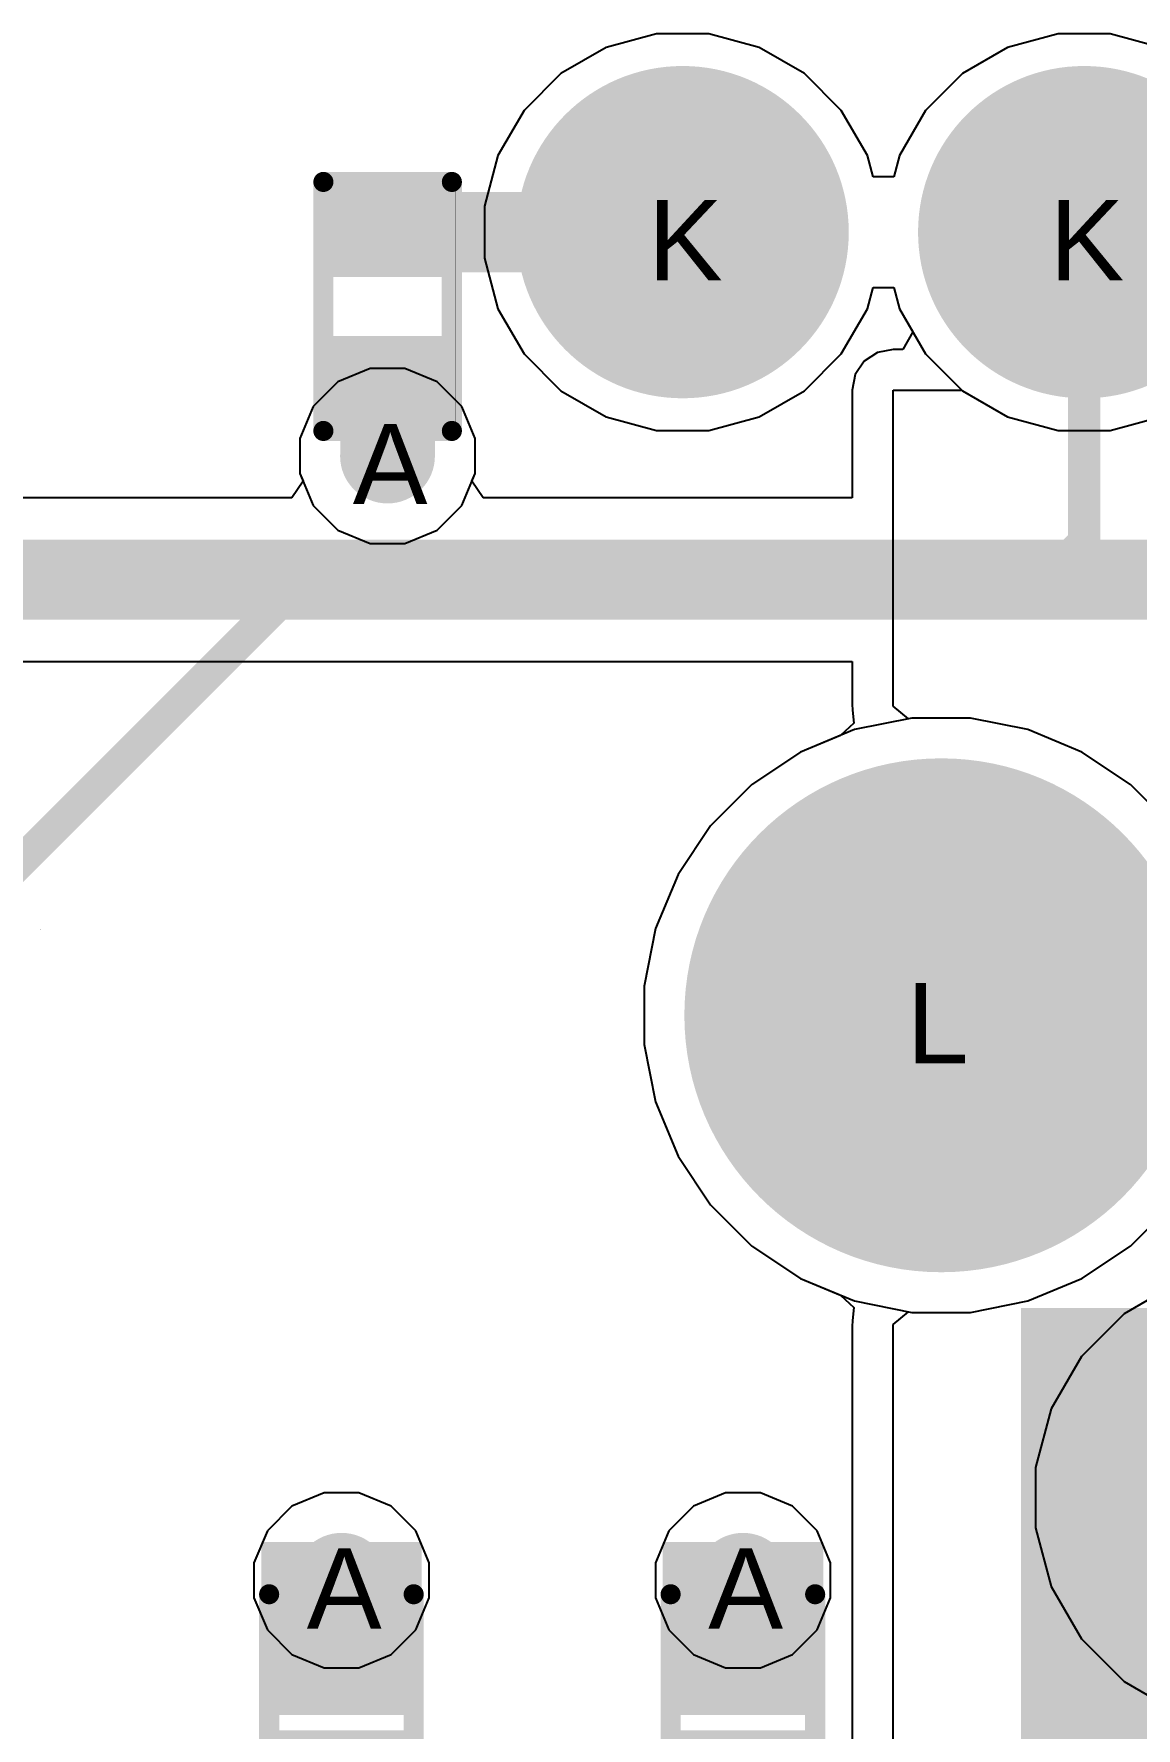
# Model space of a CAD drawing. Header units: inches. Extents: x 0 to 208, y 0 to 213.
# Drawn here: x 4.395 to 4.6695, y 3.788 to 4.2099 of the extents above; entities that cross this region are included whole.
import ezdxf

# ---------------------------------------------------------------- set-up
doc = ezdxf.new("R2010")
doc.units = ezdxf.units.IN
doc.header["$MEASUREMENT"] = 0
for name, color, linetype in [('Bottom Layer', 5, 'Continuous'), ('Bottom Overlay', 54, 'Continuous'), ('Bottom Paste', 16, 'Continuous'), ('Bottom Solder', 6, 'Continuous'), ('Drill Drawing', 1, 'Continuous'), ('L2_GND1', 16, 'Continuous'), ('L3_SIG1', 76, 'Continuous'), ('L4_PWR', 90, 'Continuous'), ('L5_GND2', 156, 'Continuous'), ('L6_SIG2', 130, 'Continuous'), ('L7_GND3', 216, 'Continuous'), ('Mechanical 15', 56, 'Continuous'), ('Multi-Layer', 9, 'Continuous'), ('Pad Holes', 156, 'Continuous'), ('Top Layer', 1, 'Continuous'), ('Top Solder', 216, 'Continuous'), ('Via Holes', 16, 'Continuous')]:
    doc.layers.add(name, color=color, linetype=linetype)
doc.styles.add('Arial', font='', dxfattribs={"height": 0.2})
doc.styles.get('Arial').set_extended_font_data('Arial')

# ---------------------------------------------------------------- blocks, each defined once
blk = doc.blocks.new('R___0402_B_118')
at = {"layer": 'Bottom Layer'}
for points in [[(-0.0095, 0.0125), (-0.0095, -0.0125), (-0.0275, -0.0125), (-0.0275, 0.0125)], [(0.0275, 0.0125), (0.0275, -0.0125), (0.0095, -0.0125), (0.0095, 0.0125)]]:
    blk.add_hatch(color=5, dxfattribs=at).paths.add_polyline_path(points)
at = {"layer": 'Bottom Paste'}
for points in [[(-0.0095, 0.0125), (-0.0095, -0.0125), (-0.0275, -0.0125), (-0.0275, 0.0125)], [(0.0275, 0.0125), (0.0275, -0.0125), (0.0095, -0.0125), (0.0095, 0.0125)]]:
    blk.add_hatch(color=16, dxfattribs=at).paths.add_polyline_path(points)
at = {"layer": 'Bottom Solder'}
for points in [[(-0.00733, 0.01467), (-0.00733, -0.01467), (-0.02966, -0.01467), (-0.02966, 0.01467)], [(0.02967, 0.01467), (0.02967, -0.01467), (0.00734, -0.01467), (0.00734, 0.01467)]]:
    blk.add_hatch(color=6, dxfattribs=at).paths.add_polyline_path(points)
at = {"layer": 'Bottom Overlay'}
for points in [[(-0.031, -0.016, 0.005, 0.005, 0), (-0.031, 0.016, 0.005, 0.005, 0)], [(0.031, 0.016, 0.005, 0.005, 0), (-0.031, 0.016, 0.005, 0.005, 0)], [(0.032, 0.017, 0.000127, 0.000127, 0), (-0.032, 0.017, 0.000127, 0.000127, 0)], [(0.031, -0.016, 0.005, 0.005, 0), (0.031, 0.016, 0.005, 0.005, 0)], [(0.031, -0.016, 0.005, 0.005, 0), (-0.031, -0.016, 0.005, 0.005, 0)]]:
    blk.add_lwpolyline(points, format="xyseb", dxfattribs=at)
for points in [[(-0.03225, 0.016, 0.0025, 0.0025, 1), (-0.02975, 0.016, 0.0025, 0.0025, 1)], [(-0.03225, 0.016, 0.0025, 0.0025, 1), (-0.02975, 0.016, 0.0025, 0.0025, 1)], [(-0.03203, 0.017, 0.0000635, 0.0000635, 1), (-0.03197, 0.017, 0.0000635, 0.0000635, 1)], [(0.02975, 0.016, 0.0025, 0.0025, 1), (0.03225, 0.016, 0.0025, 0.0025, 1)], [(0.02975, 0.016, 0.0025, 0.0025, 1), (0.03225, 0.016, 0.0025, 0.0025, 1)], [(0.03197, 0.017, 0.0000635, 0.0000635, 1), (0.03203, 0.017, 0.0000635, 0.0000635, 1)], [(-0.03225, -0.016, 0.0025, 0.0025, 1), (-0.02975, -0.016, 0.0025, 0.0025, 1)], [(-0.03225, -0.016, 0.0025, 0.0025, 1), (-0.02975, -0.016, 0.0025, 0.0025, 1)], [(0.02975, -0.016, 0.0025, 0.0025, 1), (0.03225, -0.016, 0.0025, 0.0025, 1)], [(0.02975, -0.016, 0.0025, 0.0025, 1), (0.03225, -0.016, 0.0025, 0.0025, 1)]]:
    blk.add_lwpolyline(points, format="xyseb", close=True, dxfattribs=at)
blk = doc.blocks.new('HR911130C_518')
at = {"layer": 'Bottom Layer'}
h = blk.add_hatch(color=5, dxfattribs=at)
edge = h.paths.add_edge_path()
edge.add_arc((0.16, 0.27262), 0.03937, 0, 360)
h = blk.add_hatch(color=5, dxfattribs=at)
edge = h.paths.add_edge_path()
edge.add_arc((0.26, 0.27262), 0.03937, 0, 360)
h = blk.add_hatch(color=5, dxfattribs=at)
edge = h.paths.add_edge_path()
edge.add_arc((0.30512, -0.04248), 0.04724, 0, 360)
at = {"layer": 'Bottom Solder'}
h = blk.add_hatch(color=6, dxfattribs=at)
edge = h.paths.add_edge_path()
edge.add_arc((0.16, 0.27262), 0.04137, 0, 360)
h = blk.add_hatch(color=6, dxfattribs=at)
edge = h.paths.add_edge_path()
edge.add_arc((0.26, 0.27262), 0.04137, 0, 360)
h = blk.add_hatch(color=6, dxfattribs=at)
edge = h.paths.add_edge_path()
edge.add_arc((0.2244, 0.07762), 0.004, 0, 360)
h = blk.add_hatch(color=6, dxfattribs=at)
edge = h.paths.add_edge_path()
edge.add_arc((0.30512, -0.04248), 0.04924, 0, 360)
at = {"layer": 'L2_GND1'}
h = blk.add_hatch(color=16, dxfattribs=at)
edge = h.paths.add_edge_path()
edge.add_arc((0.16, 0.27262), 0.03937, 0, 360)
h = blk.add_hatch(color=16, dxfattribs=at)
edge = h.paths.add_edge_path()
edge.add_arc((0.26, 0.27262), 0.03937, 0, 360)
h = blk.add_hatch(color=16, dxfattribs=at)
edge = h.paths.add_edge_path()
edge.add_arc((0.30512, -0.04248), 0.04724, 0, 360)
at = {"layer": 'L3_SIG1'}
h = blk.add_hatch(color=76, dxfattribs=at)
edge = h.paths.add_edge_path()
edge.add_arc((0.16, 0.27262), 0.03937, 0, 360)
h = blk.add_hatch(color=76, dxfattribs=at)
edge = h.paths.add_edge_path()
edge.add_arc((0.26, 0.27262), 0.03937, 0, 360)
h = blk.add_hatch(color=76, dxfattribs=at)
edge = h.paths.add_edge_path()
edge.add_arc((0.30512, -0.04248), 0.04724, 0, 360)
at = {"layer": 'L4_PWR'}
h = blk.add_hatch(color=90, dxfattribs=at)
edge = h.paths.add_edge_path()
edge.add_arc((0.16, 0.27262), 0.03937, 0, 360)
h = blk.add_hatch(color=90, dxfattribs=at)
edge = h.paths.add_edge_path()
edge.add_arc((0.26, 0.27262), 0.03937, 0, 360)
h = blk.add_hatch(color=90, dxfattribs=at)
edge = h.paths.add_edge_path()
edge.add_arc((0.30512, -0.04248), 0.04724, 0, 360)
at = {"layer": 'L5_GND2'}
h = blk.add_hatch(color=156, dxfattribs=at)
edge = h.paths.add_edge_path()
edge.add_arc((0.16, 0.27262), 0.03937, 0, 360)
h = blk.add_hatch(color=156, dxfattribs=at)
edge = h.paths.add_edge_path()
edge.add_arc((0.26, 0.27262), 0.03937, 0, 360)
h = blk.add_hatch(color=156, dxfattribs=at)
edge = h.paths.add_edge_path()
edge.add_arc((0.30512, -0.04248), 0.04724, 0, 360)
at = {"layer": 'L6_SIG2'}
h = blk.add_hatch(color=130, dxfattribs=at)
edge = h.paths.add_edge_path()
edge.add_arc((0.16, 0.27262), 0.03937, 0, 360)
h = blk.add_hatch(color=130, dxfattribs=at)
edge = h.paths.add_edge_path()
edge.add_arc((0.26, 0.27262), 0.03937, 0, 360)
h = blk.add_hatch(color=130, dxfattribs=at)
edge = h.paths.add_edge_path()
edge.add_arc((0.30512, -0.04248), 0.04724, 0, 360)
at = {"layer": 'L7_GND3'}
h = blk.add_hatch(color=216, dxfattribs=at)
edge = h.paths.add_edge_path()
edge.add_arc((0.16, 0.27262), 0.03937, 0, 360)
h = blk.add_hatch(color=216, dxfattribs=at)
edge = h.paths.add_edge_path()
edge.add_arc((0.26, 0.27262), 0.03937, 0, 360)
h = blk.add_hatch(color=216, dxfattribs=at)
edge = h.paths.add_edge_path()
edge.add_arc((0.30512, -0.04248), 0.04724, 0, 360)
at = {"layer": 'Multi-Layer'}
h = blk.add_hatch(color=9, dxfattribs=at)
edge = h.paths.add_edge_path()
edge.add_arc((0.16, 0.27262), 0.03937, 0, 360)
h = blk.add_hatch(color=9, dxfattribs=at)
edge = h.paths.add_edge_path()
edge.add_arc((0.26, 0.27262), 0.03937, 0, 360)
h = blk.add_hatch(color=9, dxfattribs=at)
edge = h.paths.add_edge_path()
edge.add_arc((0.30512, -0.04248), 0.04724, 0, 360)
at = {"layer": 'Pad Holes'}
h = blk.add_hatch(color=7, dxfattribs=at)
edge = h.paths.add_edge_path()
edge.add_arc((0.16, 0.27262), 0.02362, 0, 360)
h = blk.add_hatch(color=7, dxfattribs=at)
edge = h.paths.add_edge_path()
edge.add_arc((0.26, 0.27262), 0.02362, 0, 360)
h = blk.add_hatch(color=7, dxfattribs=at)
edge = h.paths.add_edge_path()
edge.add_arc((0.2244, 0.07762), 0.06398, 0, 360)
at = {"layer": 'Top Layer'}
h = blk.add_hatch(color=1, dxfattribs=at)
edge = h.paths.add_edge_path()
edge.add_arc((0.16, 0.27262), 0.03937, 0, 360)
h = blk.add_hatch(color=1, dxfattribs=at)
edge = h.paths.add_edge_path()
edge.add_arc((0.26, 0.27262), 0.03937, 0, 360)
h = blk.add_hatch(color=1, dxfattribs=at)
edge = h.paths.add_edge_path()
edge.add_arc((0.30512, -0.04248), 0.04724, 0, 360)
at = {"layer": 'Top Solder'}
h = blk.add_hatch(color=216, dxfattribs=at)
edge = h.paths.add_edge_path()
edge.add_arc((0.16, 0.27262), 0.04137, 0, 360)
h = blk.add_hatch(color=216, dxfattribs=at)
edge = h.paths.add_edge_path()
edge.add_arc((0.26, 0.27262), 0.04137, 0, 360)
h = blk.add_hatch(color=216, dxfattribs=at)
edge = h.paths.add_edge_path()
edge.add_arc((0.2244, 0.07762), 0.004, 0, 360)
h = blk.add_hatch(color=216, dxfattribs=at)
edge = h.paths.add_edge_path()
edge.add_arc((0.30512, -0.04248), 0.04924, 0, 360)
at = {"layer": 'Mechanical 15'}
blk.add_lwpolyline([(-0.00001, 0.09886, 0.0001, 0.0001, 0), (0.00001, 0.09888, 0.0001, 0.0001, 0)], format="xyseb", dxfattribs=at)
for points in [[(-0.00003, 0.09886, 0.00005, 0.00005, 1), (0.00002, 0.09886, 0.00005, 0.00005, 1)], [(-0.00001, 0.09888, 0.00005, 0.00005, 1), (0.00004, 0.09888, 0.00005, 0.00005, 1)]]:
    blk.add_lwpolyline(points, format="xyseb", close=True, dxfattribs=at)
blk = doc.blocks.new('DFN1006_2L__B_555')
at = {"layer": 'Bottom Layer'}
for points in [[(-0.02756, 0.01299), (-0.00591, 0.01299), (-0.00591, -0.01299), (-0.02756, -0.01299)], [(0.00591, 0.01299), (0.02756, 0.01299), (0.02756, -0.01299), (0.00591, -0.01299)]]:
    blk.add_hatch(color=5, dxfattribs=at).paths.add_polyline_path(points)
at = {"layer": 'Bottom Overlay'}
blk.add_hatch(color=54, dxfattribs=at).paths.add_polyline_path([(-0.04502, -0.01998), (-0.03202, -0.01998), (-0.03202, 0.02002), (-0.04502, 0.02002)])
at = {"layer": 'Bottom Paste'}
for points in [[(-0.02756, 0.01299), (-0.00591, 0.01299), (-0.00591, -0.01299), (-0.02756, -0.01299)], [(0.00591, 0.01299), (0.02756, 0.01299), (0.02756, -0.01299), (0.00591, -0.01299)]]:
    blk.add_hatch(color=16, dxfattribs=at).paths.add_polyline_path(points)
at = {"layer": 'Bottom Solder'}
for points in [[(-0.03156, 0.01699), (-0.00191, 0.01699), (-0.00191, -0.01699), (-0.03156, -0.01699)], [(0.00191, 0.01699), (0.03156, 0.01699), (0.03156, -0.01699), (0.00191, -0.01699)]]:
    blk.add_hatch(color=6, dxfattribs=at).paths.add_polyline_path(points)
at = {"layer": 'Bottom Overlay'}
for points in [[(0.032, 0.018, 0.005, 0.005, 0), (-0.032, 0.018, 0.005, 0.005, 0)], [(-0.032, -0.018, 0.005, 0.005, 0), (-0.032, 0.018, 0.005, 0.005, 0)], [(0.032, -0.018, 0.005, 0.005, 0), (0.032, 0.018, 0.005, 0.005, 0)], [(0.032, -0.018, 0.005, 0.005, 0), (-0.032, -0.018, 0.005, 0.005, 0)]]:
    blk.add_lwpolyline(points, format="xyseb", dxfattribs=at)
for points in [[(-0.03325, 0.018, 0.0025, 0.0025, 1), (-0.03075, 0.018, 0.0025, 0.0025, 1)], [(-0.03325, 0.018, 0.0025, 0.0025, 1), (-0.03075, 0.018, 0.0025, 0.0025, 1)], [(0.03075, 0.018, 0.0025, 0.0025, 1), (0.03325, 0.018, 0.0025, 0.0025, 1)], [(0.03075, 0.018, 0.0025, 0.0025, 1), (0.03325, 0.018, 0.0025, 0.0025, 1)], [(-0.03325, -0.018, 0.0025, 0.0025, 1), (-0.03075, -0.018, 0.0025, 0.0025, 1)], [(-0.03325, -0.018, 0.0025, 0.0025, 1), (-0.03075, -0.018, 0.0025, 0.0025, 1)], [(0.03075, -0.018, 0.0025, 0.0025, 1), (0.03325, -0.018, 0.0025, 0.0025, 1)], [(0.03075, -0.018, 0.0025, 0.0025, 1), (0.03325, -0.018, 0.0025, 0.0025, 1)]]:
    blk.add_lwpolyline(points, format="xyseb", close=True, dxfattribs=at)
blk = doc.blocks.new('DFN1006_2L__B_557')
at = {"layer": 'Bottom Layer'}
for points in [[(-0.02756, 0.01299), (-0.00591, 0.01299), (-0.00591, -0.01299), (-0.02756, -0.01299)], [(0.00591, 0.01299), (0.02756, 0.01299), (0.02756, -0.01299), (0.00591, -0.01299)]]:
    blk.add_hatch(color=5, dxfattribs=at).paths.add_polyline_path(points)
at = {"layer": 'Bottom Overlay'}
blk.add_hatch(color=54, dxfattribs=at).paths.add_polyline_path([(-0.04502, -0.01998), (-0.03202, -0.01998), (-0.03202, 0.02002), (-0.04502, 0.02002)])
at = {"layer": 'Bottom Paste'}
for points in [[(-0.02756, 0.01299), (-0.00591, 0.01299), (-0.00591, -0.01299), (-0.02756, -0.01299)], [(0.00591, 0.01299), (0.02756, 0.01299), (0.02756, -0.01299), (0.00591, -0.01299)]]:
    blk.add_hatch(color=16, dxfattribs=at).paths.add_polyline_path(points)
at = {"layer": 'Bottom Solder'}
for points in [[(-0.03156, 0.01699), (-0.00191, 0.01699), (-0.00191, -0.01699), (-0.03156, -0.01699)], [(0.00191, 0.01699), (0.03156, 0.01699), (0.03156, -0.01699), (0.00191, -0.01699)]]:
    blk.add_hatch(color=6, dxfattribs=at).paths.add_polyline_path(points)
at = {"layer": 'Bottom Overlay'}
for points in [[(0.032, 0.018, 0.005, 0.005, 0), (-0.032, 0.018, 0.005, 0.005, 0)], [(-0.032, -0.018, 0.005, 0.005, 0), (-0.032, 0.018, 0.005, 0.005, 0)], [(0.032, -0.018, 0.005, 0.005, 0), (0.032, 0.018, 0.005, 0.005, 0)], [(0.032, -0.018, 0.005, 0.005, 0), (-0.032, -0.018, 0.005, 0.005, 0)]]:
    blk.add_lwpolyline(points, format="xyseb", dxfattribs=at)
for points in [[(-0.03325, 0.018, 0.0025, 0.0025, 1), (-0.03075, 0.018, 0.0025, 0.0025, 1)], [(-0.03325, 0.018, 0.0025, 0.0025, 1), (-0.03075, 0.018, 0.0025, 0.0025, 1)], [(0.03075, 0.018, 0.0025, 0.0025, 1), (0.03325, 0.018, 0.0025, 0.0025, 1)], [(0.03075, 0.018, 0.0025, 0.0025, 1), (0.03325, 0.018, 0.0025, 0.0025, 1)], [(-0.03325, -0.018, 0.0025, 0.0025, 1), (-0.03075, -0.018, 0.0025, 0.0025, 1)], [(-0.03325, -0.018, 0.0025, 0.0025, 1), (-0.03075, -0.018, 0.0025, 0.0025, 1)], [(0.03075, -0.018, 0.0025, 0.0025, 1), (0.03325, -0.018, 0.0025, 0.0025, 1)], [(0.03075, -0.018, 0.0025, 0.0025, 1), (0.03325, -0.018, 0.0025, 0.0025, 1)]]:
    blk.add_lwpolyline(points, format="xyseb", close=True, dxfattribs=at)

msp = doc.modelspace()

# ---------------------------------------------------------------- hatches: boundary and pattern name
at = {"layer": 'Bottom Layer'}
for points in [[(4.47127, 4.10479), (4.49486, 4.10479), (4.49486, 4.12353), (4.47127, 4.12353)], [(4.64084, 3.71485), (4.78339, 3.71485), (4.78339, 3.89267), (4.64084, 3.89267)], [(4.4834, 3.82484), (4.45982, 3.82484), (4.45982, 3.79528), (4.4834, 3.79528)], [(4.5834, 3.82484), (4.55982, 3.82484), (4.55982, 3.79528), (4.5834, 3.79528)]]:
    msp.add_hatch(color=5, dxfattribs=at).paths.add_polyline_path(points)
h = msp.add_hatch(color=5, dxfattribs=at)
edge = h.paths.add_edge_path()
edge.add_arc((4.48306, 4.10479), 0.01181, 0, 360)
h = msp.add_hatch(color=5, dxfattribs=at)
edge = h.paths.add_edge_path()
edge.add_arc((4.47162, 3.82484), 0.01181, 0, 360)
h = msp.add_hatch(color=5, dxfattribs=at)
edge = h.paths.add_edge_path()
edge.add_arc((4.57162, 3.82484), 0.01181, 0, 360)
at = {"layer": 'L2_GND1'}
h = msp.add_hatch(color=16, dxfattribs=at)
edge = h.paths.add_edge_path()
edge.add_arc((4.48306, 4.10479), 0.01181, 0, 360)
h = msp.add_hatch(color=16, dxfattribs=at)
edge = h.paths.add_edge_path()
edge.add_arc((4.47162, 3.82484), 0.01181, 0, 360)
h = msp.add_hatch(color=16, dxfattribs=at)
edge = h.paths.add_edge_path()
edge.add_arc((4.57162, 3.82484), 0.01181, 0, 360)
at = {"layer": 'L3_SIG1'}
h = msp.add_hatch(color=76, dxfattribs=at)
edge = h.paths.add_edge_path()
edge.add_arc((4.48306, 4.10479), 0.01181, 0, 360)
h = msp.add_hatch(color=76, dxfattribs=at)
edge = h.paths.add_edge_path()
edge.add_arc((4.47162, 3.82484), 0.01181, 0, 360)
h = msp.add_hatch(color=76, dxfattribs=at)
edge = h.paths.add_edge_path()
edge.add_arc((4.57162, 3.82484), 0.01181, 0, 360)
at = {"layer": 'L4_PWR'}
h = msp.add_hatch(color=90, dxfattribs=at)
edge = h.paths.add_edge_path()
edge.add_arc((4.48306, 4.10479), 0.01181, 0, 360)
h = msp.add_hatch(color=90, dxfattribs=at)
edge = h.paths.add_edge_path()
edge.add_arc((4.47162, 3.82484), 0.01181, 0, 360)
h = msp.add_hatch(color=90, dxfattribs=at)
edge = h.paths.add_edge_path()
edge.add_arc((4.57162, 3.82484), 0.01181, 0, 360)
at = {"layer": 'L5_GND2'}
h = msp.add_hatch(color=156, dxfattribs=at)
edge = h.paths.add_edge_path()
edge.add_arc((4.48306, 4.10479), 0.01181, 0, 360)
h = msp.add_hatch(color=156, dxfattribs=at)
edge = h.paths.add_edge_path()
edge.add_arc((4.47162, 3.82484), 0.01181, 0, 360)
h = msp.add_hatch(color=156, dxfattribs=at)
edge = h.paths.add_edge_path()
edge.add_arc((4.57162, 3.82484), 0.01181, 0, 360)
at = {"layer": 'L6_SIG2'}
h = msp.add_hatch(color=130, dxfattribs=at)
edge = h.paths.add_edge_path()
edge.add_arc((4.48306, 4.10479), 0.01181, 0, 360)
h = msp.add_hatch(color=130, dxfattribs=at)
edge = h.paths.add_edge_path()
edge.add_arc((4.47162, 3.82484), 0.01181, 0, 360)
h = msp.add_hatch(color=130, dxfattribs=at)
edge = h.paths.add_edge_path()
edge.add_arc((4.57162, 3.82484), 0.01181, 0, 360)
at = {"layer": 'L7_GND3'}
h = msp.add_hatch(color=216, dxfattribs=at)
edge = h.paths.add_edge_path()
edge.add_arc((4.48306, 4.10479), 0.01181, 0, 360)
h = msp.add_hatch(color=216, dxfattribs=at)
edge = h.paths.add_edge_path()
edge.add_arc((4.47162, 3.82484), 0.01181, 0, 360)
h = msp.add_hatch(color=216, dxfattribs=at)
edge = h.paths.add_edge_path()
edge.add_arc((4.57162, 3.82484), 0.01181, 0, 360)
at = {"layer": 'Top Layer'}
h = msp.add_hatch(color=1, dxfattribs=at)
edge = h.paths.add_edge_path()
edge.add_arc((4.48306, 4.10479), 0.01181, 0, 360)
h = msp.add_hatch(color=1, dxfattribs=at)
edge = h.paths.add_edge_path()
edge.add_arc((4.47162, 3.82484), 0.01181, 0, 360)
h = msp.add_hatch(color=1, dxfattribs=at)
edge = h.paths.add_edge_path()
edge.add_arc((4.57162, 3.82484), 0.01181, 0, 360)
at = {"layer": 'Via Holes'}
h = msp.add_hatch(color=7, dxfattribs=at)
edge = h.paths.add_edge_path()
edge.add_arc((4.48306, 4.10479), 0.00591, 0, 360)
h = msp.add_hatch(color=7, dxfattribs=at)
edge = h.paths.add_edge_path()
edge.add_arc((4.47162, 3.82484), 0.00591, 0, 360)
h = msp.add_hatch(color=7, dxfattribs=at)
edge = h.paths.add_edge_path()
edge.add_arc((4.57162, 3.82484), 0.00591, 0, 360)

# ---------------------------------------------------------------- linework, layer by layer
at = {"layer": 'Bottom Layer'}
for points in [[(4.48309, 4.16053, 0.02, 0.02, 0), (4.55658, 4.16053, 0.02, 0.02, 0)], [(4.65658, 4.16053, 0.008, 0.008, 0), (4.73007, 4.16053, 0.008, 0.008, 0)]]:
    msp.add_lwpolyline(points, format="xyseb", dxfattribs=at)
for points in [[(4.47809, 4.16053, 0.01, 0.01, 1), (4.48809, 4.16053, 0.01, 0.01, 1)], [(4.55158, 4.16053, 0.01, 0.01, 1), (4.56158, 4.16053, 0.01, 0.01, 1)], [(4.65458, 4.16053, 0.004, 0.004, 1), (4.65858, 4.16053, 0.004, 0.004, 1)]]:
    msp.add_lwpolyline(points, format="xyseb", close=True, dxfattribs=at)
at = {"layer": 'L2_GND1'}
for p, q in [((4.53753, 4.20653), (4.52627, 4.20003)), ((4.55008, 4.2099), (4.53753, 4.20653)), ((4.56308, 4.2099), (4.55008, 4.2099)), ((4.57564, 4.20653), (4.56308, 4.2099)), ((4.5869, 4.20003), (4.57564, 4.20653)), ((4.63753, 4.20653), (4.62627, 4.20003)), ((4.65008, 4.2099), (4.63753, 4.20653)), ((4.66308, 4.2099), (4.65008, 4.2099)), ((4.67564, 4.20653), (4.66308, 4.2099)), ((4.52627, 4.20003), (4.51708, 4.19084)), ((4.59609, 4.19084), (4.5869, 4.20003)), ((4.62627, 4.20003), (4.61708, 4.19084)), ((4.51708, 4.19084), (4.51058, 4.17958)), ((4.60259, 4.17958), (4.59609, 4.19084)), ((4.61708, 4.19084), (4.61058, 4.17958)), ((4.51058, 4.17958), (4.50721, 4.16703)), ((4.60399, 4.17433), (4.60259, 4.17958)), ((4.61058, 4.17958), (4.60917, 4.17433)), ((4.60917, 4.17433), (4.60399, 4.17433)), ((4.50721, 4.16703), (4.50721, 4.15403)), ((4.50721, 4.15403), (4.51058, 4.14147)), ((4.60259, 4.14147), (4.60399, 4.14672)), ((4.60399, 4.14672), (4.60917, 4.14672)), ((4.60917, 4.14672), (4.61058, 4.14147)), ((4.51058, 4.14147), (4.51708, 4.13021)), ((4.59609, 4.13021), (4.60259, 4.14147)), ((4.61058, 4.14147), (4.61708, 4.13021)), ((4.51708, 4.13021), (4.52627, 4.12102)), ((4.5869, 4.12102), (4.59609, 4.13021)), ((4.61708, 4.13021), (4.62627, 4.12102)), ((4.47872, 4.1266), (4.4707, 4.12328)), ((4.4874, 4.1266), (4.47872, 4.1266)), ((4.49541, 4.12328), (4.4874, 4.1266)), ((4.4707, 4.12328), (4.46457, 4.11715)), ((4.50155, 4.11715), (4.49541, 4.12328)), ((4.52627, 4.12102), (4.53753, 4.11452)), ((4.57564, 4.11452), (4.5869, 4.12102)), ((4.62627, 4.12102), (4.63753, 4.11452)), ((4.46457, 4.11715), (4.46125, 4.10913)), ((4.50487, 4.10913), (4.50155, 4.11715)), ((4.53753, 4.11452), (4.55008, 4.11116)), ((4.56308, 4.11116), (4.57564, 4.11452)), ((4.63753, 4.11452), (4.65008, 4.11116)), ((4.66308, 4.11116), (4.67564, 4.11452)), ((4.46125, 4.10913), (4.46125, 4.10045)), ((4.50487, 4.10045), (4.50487, 4.10913)), ((4.55008, 4.11116), (4.56308, 4.11116)), ((4.65008, 4.11116), (4.66308, 4.11116)), ((4.46125, 4.10045), (4.46457, 4.09244)), ((4.50155, 4.09244), (4.50487, 4.10045)), ((4.46457, 4.09244), (4.4707, 4.0863)), ((4.49541, 4.0863), (4.50155, 4.09244)), ((4.4707, 4.0863), (4.47872, 4.08298)), ((4.4874, 4.08298), (4.49541, 4.0863)), ((4.47872, 4.08298), (4.4874, 4.08298)), ((4.6137, 4.0395), (4.5994, 4.03666)), ((4.62827, 4.0395), (4.6137, 4.0395)), ((4.64256, 4.03666), (4.62827, 4.0395)), ((4.5994, 4.03666), (4.58594, 4.03108)), ((4.65602, 4.03108), (4.64256, 4.03666)), ((4.58594, 4.03108), (4.57382, 4.02299)), ((4.66814, 4.02299), (4.65602, 4.03108)), ((4.57382, 4.02299), (4.56352, 4.01268)), ((4.67844, 4.01268), (4.66814, 4.02299)), ((4.56352, 4.01268), (4.55543, 4.00057)), ((4.55543, 4.00057), (4.54985, 3.9871)), ((4.54985, 3.9871), (4.54701, 3.97281)), ((4.54701, 3.97281), (4.54701, 3.95824)), ((4.54701, 3.95824), (4.54985, 3.94395)), ((4.54985, 3.94395), (4.55543, 3.93049)), ((4.55543, 3.93049), (4.56352, 3.91837)), ((4.56352, 3.91837), (4.57382, 3.90807)), ((4.66814, 3.90807), (4.67844, 3.91837)), ((4.57382, 3.90807), (4.58594, 3.89997)), ((4.65602, 3.89997), (4.66814, 3.90807)), ((4.58594, 3.89997), (4.5994, 3.89439)), ((4.64256, 3.89439), (4.65602, 3.89997)), ((4.5994, 3.89439), (4.6137, 3.89155)), ((4.62827, 3.89155), (4.64256, 3.89439)), ((4.6137, 3.89155), (4.62827, 3.89155)), ((4.45926, 3.84333), (4.45313, 3.83719)), ((4.46728, 3.84665), (4.45926, 3.84333)), ((4.47595, 3.84665), (4.46728, 3.84665)), ((4.48397, 3.84333), (4.47595, 3.84665)), ((4.49011, 3.83719), (4.48397, 3.84333)), ((4.55926, 3.84333), (4.55313, 3.83719)), ((4.56728, 3.84665), (4.55926, 3.84333)), ((4.57595, 3.84665), (4.56728, 3.84665)), ((4.58397, 3.84333), (4.57595, 3.84665)), ((4.59011, 3.83719), (4.58397, 3.84333)), ((4.45313, 3.83719), (4.4498, 3.82917)), ((4.49343, 3.82917), (4.49011, 3.83719)), ((4.55313, 3.83719), (4.5498, 3.82917)), ((4.59343, 3.82917), (4.59011, 3.83719)), ((4.4498, 3.82917), (4.4498, 3.8205)), ((4.49343, 3.8205), (4.49343, 3.82917)), ((4.5498, 3.82917), (4.5498, 3.8205)), ((4.59343, 3.8205), (4.59343, 3.82917)), ((4.4498, 3.8205), (4.45313, 3.81248)), ((4.49011, 3.81248), (4.49343, 3.8205)), ((4.5498, 3.8205), (4.55313, 3.81248)), ((4.59011, 3.81248), (4.59343, 3.8205)), ((4.45313, 3.81248), (4.45926, 3.80635)), ((4.48397, 3.80635), (4.49011, 3.81248)), ((4.55313, 3.81248), (4.55926, 3.80635)), ((4.58397, 3.80635), (4.59011, 3.81248)), ((4.45926, 3.80635), (4.46728, 3.80303)), ((4.47595, 3.80303), (4.48397, 3.80635)), ((4.55926, 3.80635), (4.56728, 3.80303)), ((4.57595, 3.80303), (4.58397, 3.80635)), ((4.46728, 3.80303), (4.47595, 3.80303)), ((4.56728, 3.80303), (4.57595, 3.80303))]:
    msp.add_line(p, q, dxfattribs=at)
at = {"layer": 'L3_SIG1'}
for p, q in [((4.53753, 4.20653), (4.52627, 4.20003)), ((4.55008, 4.2099), (4.53753, 4.20653)), ((4.56308, 4.2099), (4.55008, 4.2099)), ((4.57564, 4.20653), (4.56308, 4.2099)), ((4.5869, 4.20003), (4.57564, 4.20653)), ((4.63753, 4.20653), (4.62627, 4.20003)), ((4.65008, 4.2099), (4.63753, 4.20653)), ((4.66308, 4.2099), (4.65008, 4.2099)), ((4.67564, 4.20653), (4.66308, 4.2099)), ((4.52627, 4.20003), (4.51708, 4.19084)), ((4.59609, 4.19084), (4.5869, 4.20003)), ((4.62627, 4.20003), (4.61708, 4.19084)), ((4.51708, 4.19084), (4.51058, 4.17958)), ((4.60259, 4.17958), (4.59609, 4.19084)), ((4.61708, 4.19084), (4.61058, 4.17958)), ((4.51058, 4.17958), (4.50721, 4.16703)), ((4.60399, 4.17433), (4.60259, 4.17958)), ((4.61058, 4.17958), (4.60917, 4.17433)), ((4.60917, 4.17433), (4.60399, 4.17433)), ((4.50721, 4.16703), (4.50721, 4.15403)), ((4.50721, 4.15403), (4.51058, 4.14147)), ((4.60259, 4.14147), (4.60399, 4.14672)), ((4.60399, 4.14672), (4.60917, 4.14672)), ((4.60917, 4.14672), (4.61058, 4.14147)), ((4.51058, 4.14147), (4.51708, 4.13021)), ((4.59609, 4.13021), (4.60259, 4.14147)), ((4.61058, 4.14147), (4.61708, 4.13021)), ((4.51708, 4.13021), (4.52627, 4.12102)), ((4.5869, 4.12102), (4.59609, 4.13021)), ((4.61708, 4.13021), (4.62627, 4.12102)), ((4.52627, 4.12102), (4.53753, 4.11452)), ((4.57564, 4.11452), (4.5869, 4.12102)), ((4.62627, 4.12102), (4.63753, 4.11452)), ((4.53753, 4.11452), (4.55008, 4.11116)), ((4.56308, 4.11116), (4.57564, 4.11452)), ((4.63753, 4.11452), (4.65008, 4.11116)), ((4.66308, 4.11116), (4.67564, 4.11452)), ((4.55008, 4.11116), (4.56308, 4.11116)), ((4.65008, 4.11116), (4.66308, 4.11116)), ((4.6137, 4.0395), (4.5994, 4.03666)), ((4.62827, 4.0395), (4.6137, 4.0395)), ((4.64256, 4.03666), (4.62827, 4.0395)), ((4.5994, 4.03666), (4.58594, 4.03108)), ((4.65602, 4.03108), (4.64256, 4.03666)), ((4.58594, 4.03108), (4.57382, 4.02299)), ((4.66814, 4.02299), (4.65602, 4.03108)), ((4.57382, 4.02299), (4.56352, 4.01268)), ((4.67844, 4.01268), (4.66814, 4.02299)), ((4.56352, 4.01268), (4.55543, 4.00057)), ((4.55543, 4.00057), (4.54985, 3.9871)), ((4.54985, 3.9871), (4.54701, 3.97281)), ((4.54701, 3.97281), (4.54701, 3.95824)), ((4.54701, 3.95824), (4.54985, 3.94395)), ((4.54985, 3.94395), (4.55543, 3.93049)), ((4.55543, 3.93049), (4.56352, 3.91837)), ((4.56352, 3.91837), (4.57382, 3.90807)), ((4.66814, 3.90807), (4.67844, 3.91837)), ((4.57382, 3.90807), (4.58594, 3.89997)), ((4.65602, 3.89997), (4.66814, 3.90807)), ((4.58594, 3.89997), (4.5994, 3.89439)), ((4.64256, 3.89439), (4.65602, 3.89997)), ((4.6796, 3.89877), (4.66655, 3.89123)), ((4.5994, 3.89439), (4.6137, 3.89155)), ((4.62827, 3.89155), (4.64256, 3.89439)), ((4.6137, 3.89155), (4.62827, 3.89155)), ((4.66655, 3.89123), (4.65589, 3.88057)), ((4.65589, 3.88057), (4.64836, 3.86752)), ((4.64836, 3.86752), (4.64446, 3.85296)), ((4.64446, 3.85296), (4.64446, 3.83789)), ((4.64446, 3.83789), (4.64836, 3.82333)), ((4.64836, 3.82333), (4.65589, 3.81028)), ((4.65589, 3.81028), (4.66655, 3.79962)), ((4.66655, 3.79962), (4.6796, 3.79208))]:
    msp.add_line(p, q, dxfattribs=at)
at = {"layer": 'L4_PWR'}
for p, q in [((4.53753, 4.20653), (4.52627, 4.20003)), ((4.55008, 4.2099), (4.53753, 4.20653)), ((4.56308, 4.2099), (4.55008, 4.2099)), ((4.57564, 4.20653), (4.56308, 4.2099)), ((4.5869, 4.20003), (4.57564, 4.20653)), ((4.63753, 4.20653), (4.62627, 4.20003)), ((4.65008, 4.2099), (4.63753, 4.20653)), ((4.66308, 4.2099), (4.65008, 4.2099)), ((4.67564, 4.20653), (4.66308, 4.2099)), ((4.52627, 4.20003), (4.51708, 4.19084)), ((4.59609, 4.19084), (4.5869, 4.20003)), ((4.62627, 4.20003), (4.61708, 4.19084)), ((4.51708, 4.19084), (4.51058, 4.17958)), ((4.60259, 4.17958), (4.59609, 4.19084)), ((4.61708, 4.19084), (4.61058, 4.17958)), ((4.51058, 4.17958), (4.50721, 4.16703)), ((4.60399, 4.17433), (4.60259, 4.17958)), ((4.61058, 4.17958), (4.60917, 4.17433)), ((4.60917, 4.17433), (4.60399, 4.17433)), ((4.50721, 4.16703), (4.50721, 4.15403)), ((4.50721, 4.15403), (4.51058, 4.14147)), ((4.60259, 4.14147), (4.60399, 4.14672)), ((4.60399, 4.14672), (4.60917, 4.14672)), ((4.60917, 4.14672), (4.61058, 4.14147)), ((4.51058, 4.14147), (4.51708, 4.13021)), ((4.59609, 4.13021), (4.60259, 4.14147)), ((4.61058, 4.14147), (4.61392, 4.13568)), ((4.61392, 4.13568), (4.61142, 4.13135)), ((4.51708, 4.13021), (4.52627, 4.12102)), ((4.5869, 4.12102), (4.59609, 4.13021)), ((4.6051, 4.13058), (4.60179, 4.12837)), ((4.609, 4.13135), (4.6051, 4.13058)), ((4.61142, 4.13135), (4.609, 4.13135)), ((4.47872, 4.1266), (4.4707, 4.12328)), ((4.4874, 4.1266), (4.47872, 4.1266)), ((4.49541, 4.12328), (4.4874, 4.1266)), ((4.60179, 4.12837), (4.59958, 4.12506)), ((4.4707, 4.12328), (4.46457, 4.11715)), ((4.50155, 4.11715), (4.49541, 4.12328)), ((4.59958, 4.12506), (4.5988, 4.12116)), ((4.52627, 4.12102), (4.53753, 4.11452)), ((4.57564, 4.11452), (4.5869, 4.12102)), ((4.5988, 4.12116), (4.5988, 4.09439)), ((4.609, 4.04251), (4.609, 4.12116)), ((4.609, 4.12116), (4.62613, 4.12116)), ((4.62613, 4.12116), (4.62627, 4.12102)), ((4.62627, 4.12102), (4.63753, 4.11452)), ((4.46457, 4.11715), (4.46125, 4.10913)), ((4.50487, 4.10913), (4.50155, 4.11715)), ((4.53753, 4.11452), (4.55008, 4.11116)), ((4.56308, 4.11116), (4.57564, 4.11452)), ((4.63753, 4.11452), (4.65008, 4.11116)), ((4.66308, 4.11116), (4.67564, 4.11452)), ((4.46125, 4.10913), (4.46125, 4.10045)), ((4.50487, 4.10045), (4.50487, 4.10913)), ((4.55008, 4.11116), (4.56308, 4.11116)), ((4.65008, 4.11116), (4.66308, 4.11116)), ((4.46125, 4.10045), (4.46204, 4.09855)), ((4.50408, 4.09855), (4.50487, 4.10045)), ((4.46204, 4.09855), (4.45926, 4.09439)), ((4.50686, 4.09439), (4.50408, 4.09855)), ((4.45926, 4.09439), (4.33328, 4.09439)), ((4.5988, 4.09439), (4.50686, 4.09439)), ((4.09385, 4.05361), (4.5988, 4.05361)), ((4.5988, 4.05361), (4.5988, 4.04251)), ((4.5988, 4.04251), (4.5989, 4.04201)), ((4.5989, 4.04201), (4.59885, 4.04151)), ((4.59885, 4.04151), (4.59922, 4.03827)), ((4.61287, 4.03934), (4.609, 4.04251)), ((4.59922, 4.03827), (4.59598, 4.03525)), ((4.6137, 4.0395), (4.61287, 4.03934)), ((4.62827, 4.0395), (4.6137, 4.0395)), ((4.64256, 4.03666), (4.62827, 4.0395)), ((4.59593, 4.03522), (4.58594, 4.03108)), ((4.59598, 4.03525), (4.59593, 4.03522)), ((4.65602, 4.03108), (4.64256, 4.03666)), ((4.58594, 4.03108), (4.57382, 4.02299)), ((4.66814, 4.02299), (4.65602, 4.03108)), ((4.57382, 4.02299), (4.56352, 4.01268)), ((4.67844, 4.01268), (4.66814, 4.02299)), ((4.56352, 4.01268), (4.55543, 4.00057)), ((4.55543, 4.00057), (4.54985, 3.9871)), ((4.54985, 3.9871), (4.54701, 3.97281)), ((4.54701, 3.97281), (4.54701, 3.95824)), ((4.54701, 3.95824), (4.54985, 3.94395)), ((4.54985, 3.94395), (4.55543, 3.93049)), ((4.55543, 3.93049), (4.56352, 3.91837)), ((4.56352, 3.91837), (4.57382, 3.90807)), ((4.66814, 3.90807), (4.67844, 3.91837)), ((4.57382, 3.90807), (4.58594, 3.89997)), ((4.65602, 3.89997), (4.66814, 3.90807)), ((4.58594, 3.89997), (4.59593, 3.89583)), ((4.64256, 3.89439), (4.65602, 3.89997)), ((4.6796, 3.89877), (4.66655, 3.89123)), ((4.59593, 3.89583), (4.59598, 3.8958)), ((4.59598, 3.8958), (4.59922, 3.89278)), ((4.62827, 3.89155), (4.64256, 3.89439)), ((4.59922, 3.89278), (4.59885, 3.88954)), ((4.59885, 3.88954), (4.5989, 3.88904)), ((4.609, 3.88854), (4.61287, 3.89172)), ((4.61287, 3.89172), (4.6137, 3.89155)), ((4.6137, 3.89155), (4.62827, 3.89155)), ((4.66655, 3.89123), (4.65589, 3.88057)), ((4.5989, 3.88904), (4.5988, 3.88854)), ((4.5988, 3.88854), (4.5988, 3.75727)), ((4.609, 3.74158), (4.609, 3.88854)), ((4.65589, 3.88057), (4.64836, 3.86752)), ((4.64836, 3.86752), (4.64446, 3.85296)), ((4.64446, 3.85296), (4.64446, 3.83789)), ((4.45926, 3.84333), (4.45313, 3.83719)), ((4.46728, 3.84665), (4.45926, 3.84333)), ((4.47595, 3.84665), (4.46728, 3.84665)), ((4.48397, 3.84333), (4.47595, 3.84665)), ((4.49011, 3.83719), (4.48397, 3.84333)), ((4.55926, 3.84333), (4.55313, 3.83719)), ((4.56728, 3.84665), (4.55926, 3.84333)), ((4.57595, 3.84665), (4.56728, 3.84665)), ((4.58397, 3.84333), (4.57595, 3.84665)), ((4.59011, 3.83719), (4.58397, 3.84333)), ((4.45313, 3.83719), (4.4498, 3.82917)), ((4.49343, 3.82917), (4.49011, 3.83719)), ((4.55313, 3.83719), (4.5498, 3.82917)), ((4.59343, 3.82917), (4.59011, 3.83719)), ((4.64446, 3.83789), (4.64836, 3.82333)), ((4.4498, 3.82917), (4.4498, 3.8205)), ((4.49343, 3.8205), (4.49343, 3.82917)), ((4.5498, 3.82917), (4.5498, 3.8205)), ((4.59343, 3.8205), (4.59343, 3.82917)), ((4.64836, 3.82333), (4.65589, 3.81028)), ((4.4498, 3.8205), (4.45313, 3.81248)), ((4.49011, 3.81248), (4.49343, 3.8205)), ((4.5498, 3.8205), (4.55313, 3.81248)), ((4.59011, 3.81248), (4.59343, 3.8205)), ((4.45313, 3.81248), (4.45926, 3.80635)), ((4.48397, 3.80635), (4.49011, 3.81248)), ((4.55313, 3.81248), (4.55926, 3.80635)), ((4.58397, 3.80635), (4.59011, 3.81248)), ((4.65589, 3.81028), (4.66655, 3.79962)), ((4.45926, 3.80635), (4.46728, 3.80303)), ((4.47595, 3.80303), (4.48397, 3.80635)), ((4.55926, 3.80635), (4.56728, 3.80303)), ((4.57595, 3.80303), (4.58397, 3.80635)), ((4.46728, 3.80303), (4.47595, 3.80303)), ((4.56728, 3.80303), (4.57595, 3.80303)), ((4.66655, 3.79962), (4.6796, 3.79208))]:
    msp.add_line(p, q, dxfattribs=at)
msp.add_lwpolyline([(4.09385, 4.074, 0.02, 0.02, 0), (4.77453, 4.074, 0.02, 0.02, 0)], format="xyseb", dxfattribs=at)
at = {"layer": 'L5_GND2'}
for p, q in [((4.53753, 4.20653), (4.52627, 4.20003)), ((4.55008, 4.2099), (4.53753, 4.20653)), ((4.56308, 4.2099), (4.55008, 4.2099)), ((4.57564, 4.20653), (4.56308, 4.2099)), ((4.5869, 4.20003), (4.57564, 4.20653)), ((4.63753, 4.20653), (4.62627, 4.20003)), ((4.65008, 4.2099), (4.63753, 4.20653)), ((4.66308, 4.2099), (4.65008, 4.2099)), ((4.67564, 4.20653), (4.66308, 4.2099)), ((4.52627, 4.20003), (4.51708, 4.19084)), ((4.59609, 4.19084), (4.5869, 4.20003)), ((4.62627, 4.20003), (4.61708, 4.19084)), ((4.51708, 4.19084), (4.51058, 4.17958)), ((4.60259, 4.17958), (4.59609, 4.19084)), ((4.61708, 4.19084), (4.61058, 4.17958)), ((4.51058, 4.17958), (4.50721, 4.16703)), ((4.60399, 4.17433), (4.60259, 4.17958)), ((4.61058, 4.17958), (4.60917, 4.17433)), ((4.60917, 4.17433), (4.60399, 4.17433)), ((4.50721, 4.16703), (4.50721, 4.15403)), ((4.50721, 4.15403), (4.51058, 4.14147)), ((4.60259, 4.14147), (4.60399, 4.14672)), ((4.60399, 4.14672), (4.60917, 4.14672)), ((4.60917, 4.14672), (4.61058, 4.14147)), ((4.51058, 4.14147), (4.51708, 4.13021)), ((4.59609, 4.13021), (4.60259, 4.14147)), ((4.61058, 4.14147), (4.61708, 4.13021)), ((4.51708, 4.13021), (4.52627, 4.12102)), ((4.5869, 4.12102), (4.59609, 4.13021)), ((4.61708, 4.13021), (4.62627, 4.12102)), ((4.52627, 4.12102), (4.53753, 4.11452)), ((4.57564, 4.11452), (4.5869, 4.12102)), ((4.62627, 4.12102), (4.63753, 4.11452)), ((4.53753, 4.11452), (4.55008, 4.11116)), ((4.56308, 4.11116), (4.57564, 4.11452)), ((4.63753, 4.11452), (4.65008, 4.11116)), ((4.66308, 4.11116), (4.67564, 4.11452)), ((4.55008, 4.11116), (4.56308, 4.11116)), ((4.65008, 4.11116), (4.66308, 4.11116)), ((4.6137, 4.0395), (4.5994, 4.03666)), ((4.62827, 4.0395), (4.6137, 4.0395)), ((4.64256, 4.03666), (4.62827, 4.0395)), ((4.5994, 4.03666), (4.58594, 4.03108)), ((4.65602, 4.03108), (4.64256, 4.03666)), ((4.58594, 4.03108), (4.57382, 4.02299)), ((4.66814, 4.02299), (4.65602, 4.03108)), ((4.57382, 4.02299), (4.56352, 4.01268)), ((4.67844, 4.01268), (4.66814, 4.02299)), ((4.56352, 4.01268), (4.55543, 4.00057)), ((4.55543, 4.00057), (4.54985, 3.9871)), ((4.54985, 3.9871), (4.54701, 3.97281)), ((4.54701, 3.97281), (4.54701, 3.95824)), ((4.54701, 3.95824), (4.54985, 3.94395)), ((4.54985, 3.94395), (4.55543, 3.93049)), ((4.55543, 3.93049), (4.56352, 3.91837)), ((4.56352, 3.91837), (4.57382, 3.90807)), ((4.66814, 3.90807), (4.67844, 3.91837)), ((4.57382, 3.90807), (4.58594, 3.89997)), ((4.65602, 3.89997), (4.66814, 3.90807)), ((4.58594, 3.89997), (4.5994, 3.89439)), ((4.64256, 3.89439), (4.65602, 3.89997)), ((4.6796, 3.89877), (4.66655, 3.89123)), ((4.5994, 3.89439), (4.6137, 3.89155)), ((4.62827, 3.89155), (4.64256, 3.89439)), ((4.6137, 3.89155), (4.62827, 3.89155)), ((4.66655, 3.89123), (4.65589, 3.88057)), ((4.65589, 3.88057), (4.64836, 3.86752)), ((4.64836, 3.86752), (4.64446, 3.85296)), ((4.64446, 3.85296), (4.64446, 3.83789)), ((4.64446, 3.83789), (4.64836, 3.82333)), ((4.64836, 3.82333), (4.65589, 3.81028)), ((4.65589, 3.81028), (4.66655, 3.79962)), ((4.66655, 3.79962), (4.6796, 3.79208))]:
    msp.add_line(p, q, dxfattribs=at)
at = {"layer": 'L6_SIG2'}
for p, q in [((4.53753, 4.20653), (4.52627, 4.20003)), ((4.55008, 4.2099), (4.53753, 4.20653)), ((4.56308, 4.2099), (4.55008, 4.2099)), ((4.57564, 4.20653), (4.56308, 4.2099)), ((4.5869, 4.20003), (4.57564, 4.20653)), ((4.63753, 4.20653), (4.62627, 4.20003)), ((4.65008, 4.2099), (4.63753, 4.20653)), ((4.66308, 4.2099), (4.65008, 4.2099)), ((4.67564, 4.20653), (4.66308, 4.2099)), ((4.52627, 4.20003), (4.51708, 4.19084)), ((4.59609, 4.19084), (4.5869, 4.20003)), ((4.62627, 4.20003), (4.61708, 4.19084)), ((4.51708, 4.19084), (4.51058, 4.17958)), ((4.60259, 4.17958), (4.59609, 4.19084)), ((4.61708, 4.19084), (4.61058, 4.17958)), ((4.51058, 4.17958), (4.50721, 4.16703)), ((4.60399, 4.17433), (4.60259, 4.17958)), ((4.61058, 4.17958), (4.60917, 4.17433)), ((4.60917, 4.17433), (4.60399, 4.17433)), ((4.50721, 4.16703), (4.50721, 4.15403)), ((4.50721, 4.15403), (4.51058, 4.14147)), ((4.60259, 4.14147), (4.60399, 4.14672)), ((4.60399, 4.14672), (4.60917, 4.14672)), ((4.60917, 4.14672), (4.61058, 4.14147)), ((4.51058, 4.14147), (4.51708, 4.13021)), ((4.59609, 4.13021), (4.60259, 4.14147)), ((4.61058, 4.14147), (4.61708, 4.13021)), ((4.51708, 4.13021), (4.52627, 4.12102)), ((4.5869, 4.12102), (4.59609, 4.13021)), ((4.61708, 4.13021), (4.62627, 4.12102)), ((4.52627, 4.12102), (4.53753, 4.11452)), ((4.57564, 4.11452), (4.5869, 4.12102)), ((4.62627, 4.12102), (4.63753, 4.11452)), ((4.53753, 4.11452), (4.55008, 4.11116)), ((4.56308, 4.11116), (4.57564, 4.11452)), ((4.63753, 4.11452), (4.65008, 4.11116)), ((4.66308, 4.11116), (4.67564, 4.11452)), ((4.55008, 4.11116), (4.56308, 4.11116)), ((4.65008, 4.11116), (4.66308, 4.11116)), ((4.6137, 4.0395), (4.5994, 4.03666)), ((4.62827, 4.0395), (4.6137, 4.0395)), ((4.64256, 4.03666), (4.62827, 4.0395)), ((4.5994, 4.03666), (4.58594, 4.03108)), ((4.65602, 4.03108), (4.64256, 4.03666)), ((4.58594, 4.03108), (4.57382, 4.02299)), ((4.66814, 4.02299), (4.65602, 4.03108)), ((4.57382, 4.02299), (4.56352, 4.01268)), ((4.67844, 4.01268), (4.66814, 4.02299)), ((4.56352, 4.01268), (4.55543, 4.00057)), ((4.55543, 4.00057), (4.54985, 3.9871)), ((4.54985, 3.9871), (4.54701, 3.97281)), ((4.54701, 3.97281), (4.54701, 3.95824)), ((4.54701, 3.95824), (4.54985, 3.94395)), ((4.54985, 3.94395), (4.55543, 3.93049)), ((4.55543, 3.93049), (4.56352, 3.91837)), ((4.56352, 3.91837), (4.57382, 3.90807)), ((4.66814, 3.90807), (4.67844, 3.91837)), ((4.57382, 3.90807), (4.58594, 3.89997)), ((4.65602, 3.89997), (4.66814, 3.90807)), ((4.58594, 3.89997), (4.5994, 3.89439)), ((4.64256, 3.89439), (4.65602, 3.89997)), ((4.6796, 3.89877), (4.66655, 3.89123)), ((4.5994, 3.89439), (4.6137, 3.89155)), ((4.62827, 3.89155), (4.64256, 3.89439)), ((4.6137, 3.89155), (4.62827, 3.89155)), ((4.66655, 3.89123), (4.65589, 3.88057)), ((4.65589, 3.88057), (4.64836, 3.86752)), ((4.64836, 3.86752), (4.64446, 3.85296)), ((4.64446, 3.85296), (4.64446, 3.83789)), ((4.64446, 3.83789), (4.64836, 3.82333)), ((4.64836, 3.82333), (4.65589, 3.81028)), ((4.65589, 3.81028), (4.66655, 3.79962)), ((4.66655, 3.79962), (4.6796, 3.79208))]:
    msp.add_line(p, q, dxfattribs=at)
at = {"layer": 'L7_GND3'}
for p, q in [((4.53753, 4.20653), (4.52627, 4.20003)), ((4.55008, 4.2099), (4.53753, 4.20653)), ((4.56308, 4.2099), (4.55008, 4.2099)), ((4.57564, 4.20653), (4.56308, 4.2099)), ((4.5869, 4.20003), (4.57564, 4.20653)), ((4.63753, 4.20653), (4.62627, 4.20003)), ((4.65008, 4.2099), (4.63753, 4.20653)), ((4.66308, 4.2099), (4.65008, 4.2099)), ((4.67564, 4.20653), (4.66308, 4.2099)), ((4.52627, 4.20003), (4.51708, 4.19084)), ((4.59609, 4.19084), (4.5869, 4.20003)), ((4.62627, 4.20003), (4.61708, 4.19084)), ((4.51708, 4.19084), (4.51058, 4.17958)), ((4.60259, 4.17958), (4.59609, 4.19084)), ((4.61708, 4.19084), (4.61058, 4.17958)), ((4.51058, 4.17958), (4.50721, 4.16703)), ((4.60399, 4.17433), (4.60259, 4.17958)), ((4.61058, 4.17958), (4.60917, 4.17433)), ((4.60917, 4.17433), (4.60399, 4.17433)), ((4.50721, 4.16703), (4.50721, 4.15403)), ((4.50721, 4.15403), (4.51058, 4.14147)), ((4.60259, 4.14147), (4.60399, 4.14672)), ((4.60399, 4.14672), (4.60917, 4.14672)), ((4.60917, 4.14672), (4.61058, 4.14147)), ((4.51058, 4.14147), (4.51708, 4.13021)), ((4.59609, 4.13021), (4.60259, 4.14147)), ((4.61058, 4.14147), (4.61708, 4.13021)), ((4.51708, 4.13021), (4.52627, 4.12102)), ((4.5869, 4.12102), (4.59609, 4.13021)), ((4.61708, 4.13021), (4.62627, 4.12102)), ((4.52627, 4.12102), (4.53753, 4.11452)), ((4.57564, 4.11452), (4.5869, 4.12102)), ((4.62627, 4.12102), (4.63753, 4.11452)), ((4.53753, 4.11452), (4.55008, 4.11116)), ((4.56308, 4.11116), (4.57564, 4.11452)), ((4.63753, 4.11452), (4.65008, 4.11116)), ((4.66308, 4.11116), (4.67564, 4.11452)), ((4.55008, 4.11116), (4.56308, 4.11116)), ((4.65008, 4.11116), (4.66308, 4.11116)), ((4.6137, 4.0395), (4.5994, 4.03666)), ((4.62827, 4.0395), (4.6137, 4.0395)), ((4.64256, 4.03666), (4.62827, 4.0395)), ((4.5994, 4.03666), (4.58594, 4.03108)), ((4.65602, 4.03108), (4.64256, 4.03666)), ((4.58594, 4.03108), (4.57382, 4.02299)), ((4.66814, 4.02299), (4.65602, 4.03108)), ((4.57382, 4.02299), (4.56352, 4.01268)), ((4.67844, 4.01268), (4.66814, 4.02299)), ((4.56352, 4.01268), (4.55543, 4.00057)), ((4.55543, 4.00057), (4.54985, 3.9871)), ((4.54985, 3.9871), (4.54701, 3.97281)), ((4.54701, 3.97281), (4.54701, 3.95824)), ((4.54701, 3.95824), (4.54985, 3.94395)), ((4.54985, 3.94395), (4.55543, 3.93049)), ((4.55543, 3.93049), (4.56352, 3.91837)), ((4.56352, 3.91837), (4.57382, 3.90807)), ((4.66814, 3.90807), (4.67844, 3.91837)), ((4.57382, 3.90807), (4.58594, 3.89997)), ((4.65602, 3.89997), (4.66814, 3.90807)), ((4.58594, 3.89997), (4.5994, 3.89439)), ((4.64256, 3.89439), (4.65602, 3.89997)), ((4.6796, 3.89877), (4.66655, 3.89123)), ((4.5994, 3.89439), (4.6137, 3.89155)), ((4.62827, 3.89155), (4.64256, 3.89439)), ((4.6137, 3.89155), (4.62827, 3.89155)), ((4.66655, 3.89123), (4.65589, 3.88057)), ((4.65589, 3.88057), (4.64836, 3.86752)), ((4.64836, 3.86752), (4.64446, 3.85296)), ((4.64446, 3.85296), (4.64446, 3.83789)), ((4.64446, 3.83789), (4.64836, 3.82333)), ((4.64836, 3.82333), (4.65589, 3.81028)), ((4.65589, 3.81028), (4.66655, 3.79962)), ((4.66655, 3.79962), (4.6796, 3.79208))]:
    msp.add_line(p, q, dxfattribs=at)
at = {"layer": 'Top Layer'}
for points in [[(4.65658, 4.08343, 0.008, 0.008, 0), (4.65658, 4.16053, 0.008, 0.008, 0)], [(4.6415, 4.06835, 0.008, 0.008, 0), (4.65658, 4.08343, 0.008, 0.008, 0)], [(4.06036, 3.67239, 0.008, 0.008, 0), (4.45632, 4.06835, 0.008, 0.008, 0)], [(4.45632, 4.06835, 0.008, 0.008, 0), (4.6415, 4.06835, 0.008, 0.008, 0)]]:
    msp.add_lwpolyline(points, format="xyseb", dxfattribs=at)
for points in [[(4.65458, 4.16053, 0.004, 0.004, 1), (4.65858, 4.16053, 0.004, 0.004, 1)], [(4.65458, 4.08343, 0.004, 0.004, 1), (4.65858, 4.08343, 0.004, 0.004, 1)], [(4.65458, 4.08343, 0.004, 0.004, 1), (4.65858, 4.08343, 0.004, 0.004, 1)], [(4.45432, 4.06835, 0.004, 0.004, 1), (4.45832, 4.06835, 0.004, 0.004, 1)], [(4.45432, 4.06835, 0.004, 0.004, 1), (4.45832, 4.06835, 0.004, 0.004, 1)], [(4.6395, 4.06835, 0.004, 0.004, 1), (4.6435, 4.06835, 0.004, 0.004, 1)], [(4.6395, 4.06835, 0.004, 0.004, 1), (4.6435, 4.06835, 0.004, 0.004, 1)]]:
    msp.add_lwpolyline(points, format="xyseb", close=True, dxfattribs=at)

# ---------------------------------------------------------------- block references
msp.add_blockref('HR911130C_518', (4.39658, 3.88791))
at = {"rotation": 270}
for name, p in [('R___0402_B_118', (4.48309, 4.14203)), ('DFN1006_2L__B_555', (4.47158, 3.78937)), ('DFN1006_2L__B_557', (4.57158, 3.78937))]:
    msp.add_blockref(name, p, dxfattribs=at)

# ---------------------------------------------------------------- texts
at = {"layer": 'Drill Drawing', "style": 'Arial'}
for s, p in [('K', (4.54792, 4.14853)), ('K', (4.64792, 4.14853)), ('A', (4.4744, 4.0928)), ('L', (4.61232, 3.95353)), ('A', (4.46295, 3.81284)), ('A', (4.56295, 3.81284))]:
    msp.add_text(s, height=0.02, dxfattribs=at).set_placement(p)

doc.saveas('drawing.dxf')
